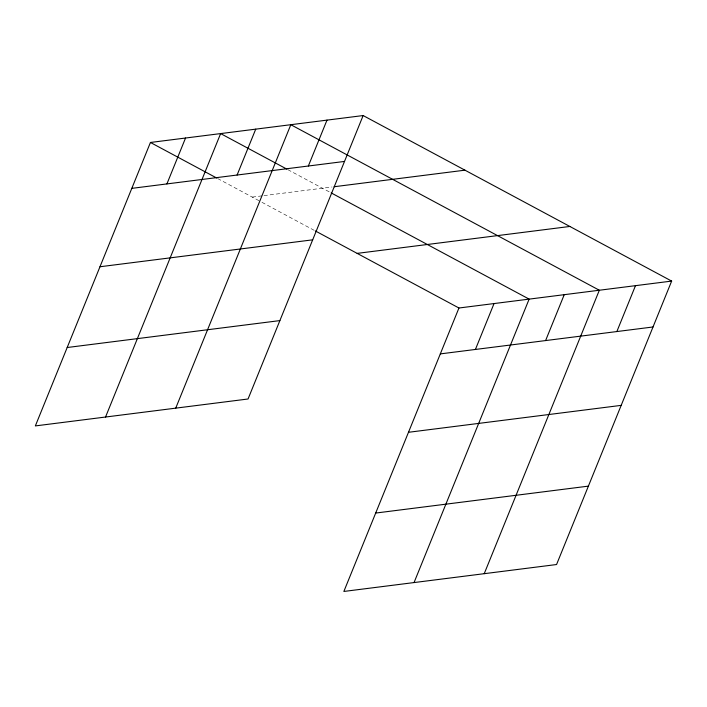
<?xml version="1.0" encoding="UTF-8"?>
<svg xmlns="http://www.w3.org/2000/svg" width="707" height="707" viewBox="0 0 707 707"><rect width="100%" height="100%" fill="white"/><g stroke="black" fill="none" stroke-linecap="round" stroke-linejoin="round"><path stroke-width="0.53" stroke-dasharray="3.54 2.65" d="M252.249 197.094L262.889 195.751M263.95 195.618L332.016 187.001M287.864 169.662L330.213 192.384M217.676 178.544L260.989 201.787M261.961 202.308L314.412 230.447"/><path stroke-width="1.06" d="M363.142 115.55L150.441 142.469L35.35 425.914L248.051 398.995L363.142 115.55L671.65 281.086L556.559 564.531L343.858 591.45L458.949 308.005L671.65 281.086M166.905 183.917L185.543 138.024M105.537 417.033L220.637 133.588L286.909 169.15M237.101 175.036L255.731 129.142M175.734 408.142L290.824 124.706L599.333 290.241L484.233 573.686M308.349 166.012L326.988 120.128M475.413 349.452L494.043 303.568M414.046 582.568L529.136 299.123L331.185 192.905M545.601 340.571L564.239 294.686M616.858 331.556L635.487 285.663M131.811 188.362L344.512 161.435M334.137 186.736L464.95 170.175M99.979 266.751L312.68 239.832M357.141 253.38L569.842 226.461M67.183 347.517L279.884 320.598M440.32 353.898L653.012 326.979M408.487 432.295L621.188 405.367M375.691 513.061L588.392 486.133M150.441 142.469L216.713 178.031M315.384 230.968L458.949 308.005"/></g></svg>
